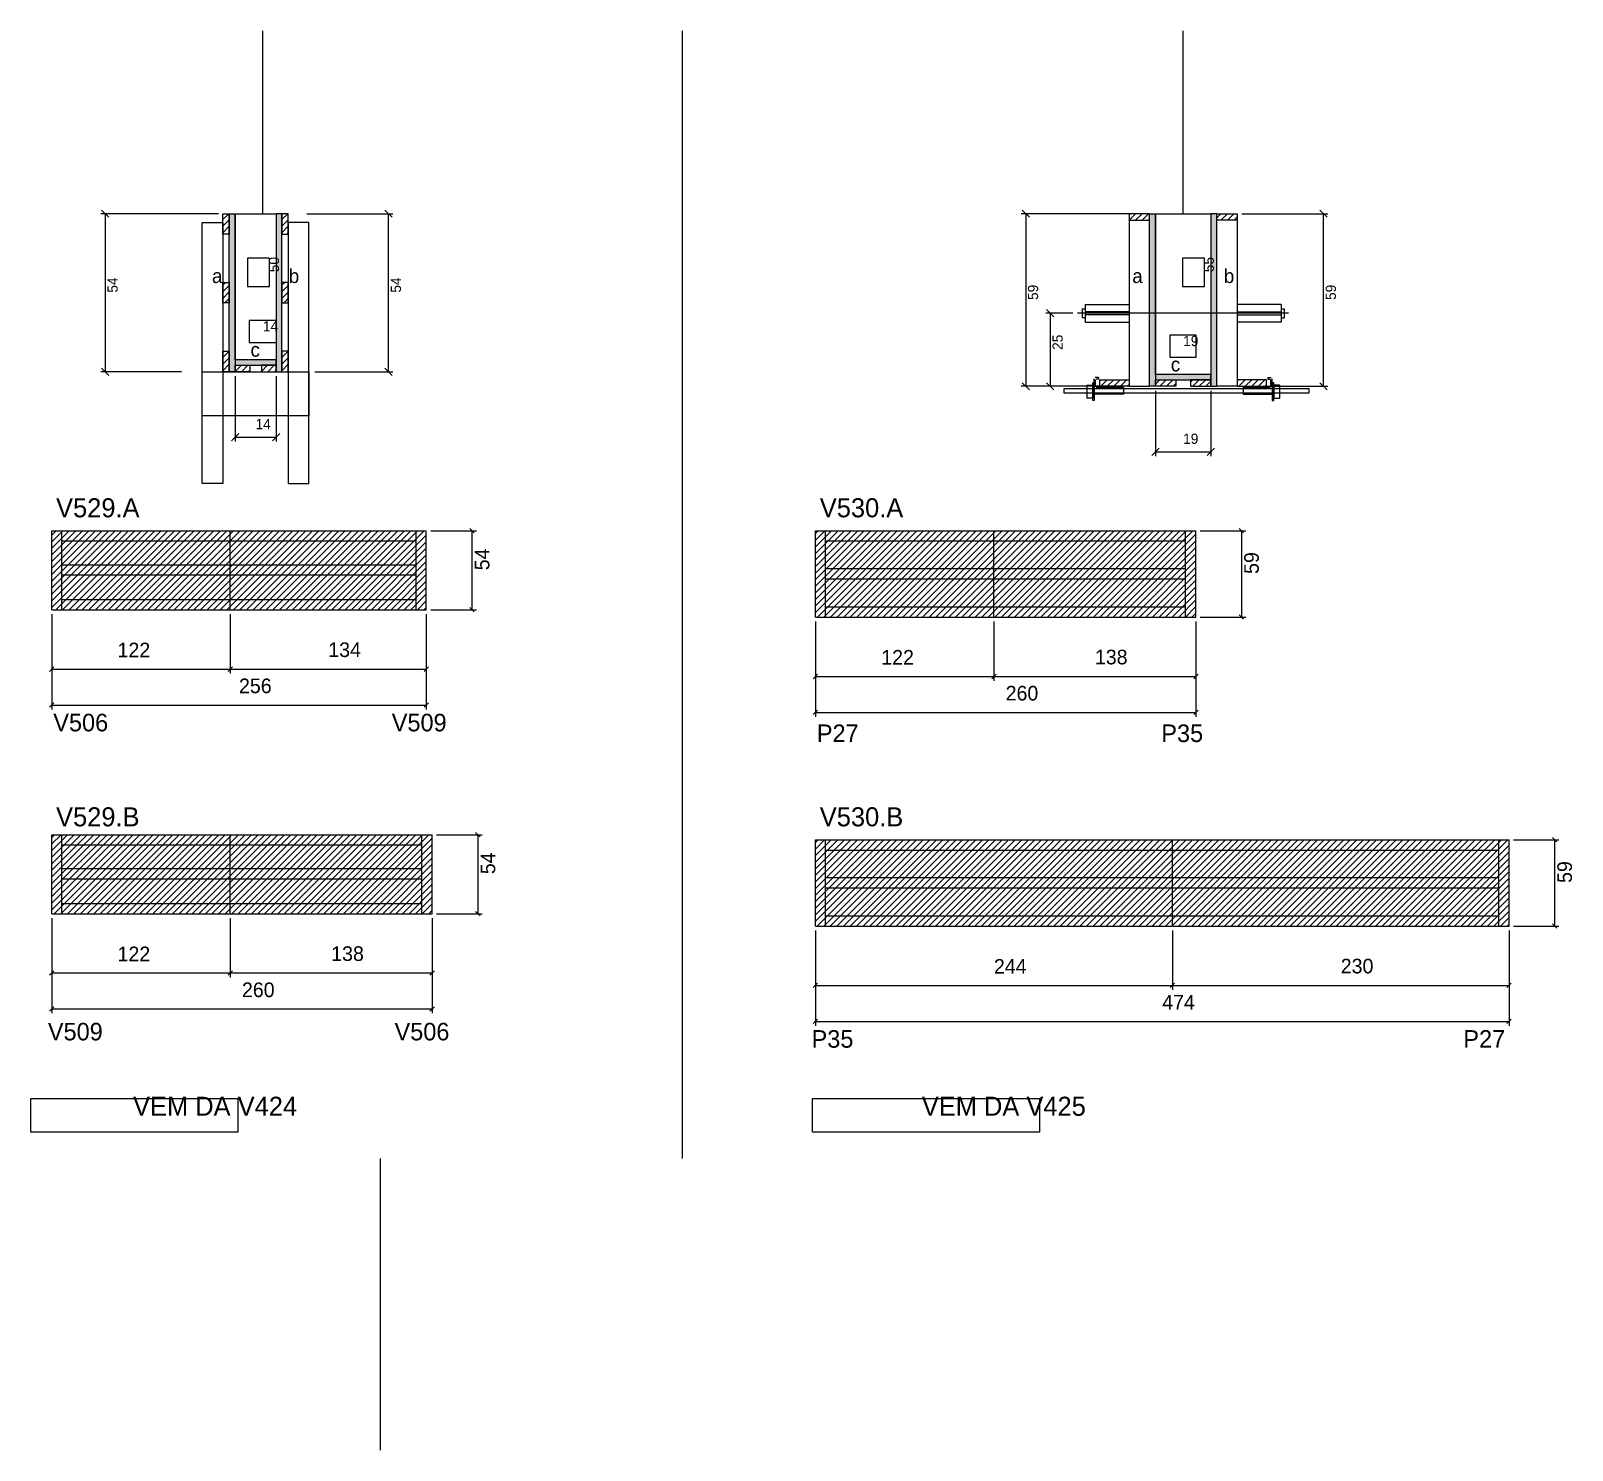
# Model space of a CAD drawing. Header units: metres. Extents: x 6674 to 7728, y 3805 to 4775.
import ezdxf

# ---------------------------------------------------------------- set-up
doc = ezdxf.new("R2010")
doc.units = ezdxf.units.M
for name, color, linetype in [('5', 7, 'Continuous'), ('CONCRETO', 7, 'Continuous'), ('COTA', 7, 'Continuous'), ('Cota Seção (2x)', 7, 'Continuous'), ('detalhes', 7, 'Continuous'), ('Hachura', 7, 'Continuous'), ('Madeira', 7, 'Continuous'), ('Painéis', 7, 'Continuous'), ('presilha', 7, 'Continuous'), ('REAPROVEITAMENTO', 7, 'Continuous'), ('SARR_2.2x7', 7, 'Continuous'), ('SARR_3.5x7', 7, 'Continuous'), ('SARRAFO DE PRESSAO', 7, 'Continuous'), ('SCO-___-LAJ', 7, 'Continuous'), ('TENSOR', 7, 'Continuous'), ('Texto Seção', 7, 'Continuous')]:
    doc.layers.add(name, color=color, linetype=linetype)

msp = doc.modelspace()

# ---------------------------------------------------------------- hatches: boundary and pattern name
at = {"layer": 'Hachura'}
h = msp.add_hatch(dxfattribs=at)
h.set_pattern_fill('ANSI31')
h.paths.add_polyline_path([(6810, 4635.9), (6805.6, 4635.9), (6805.6, 4649.9), (6810, 4649.9), (6810, 4635.9)])
h = msp.add_hatch(color=7, dxfattribs=at)
h.dxf.hatch_style = 1
h.paths.add_polyline_path([(6814, 4649.9), (6810, 4649.9), (6810, 4541.9), (6814, 4541.9), (6814, 4649.9)])
h = msp.add_hatch(color=7, dxfattribs=at)
h.dxf.hatch_style = 1
h.paths.add_polyline_path([(6846, 4649.9), (6842, 4649.9), (6842, 4541.9), (6846, 4541.9), (6846, 4649.9)])
h = msp.add_hatch(dxfattribs=at)
h.set_pattern_fill('ANSI31')
h.paths.add_polyline_path([(6846, 4635.9), (6850.4, 4635.9), (6850.4, 4649.9), (6846, 4649.9), (6846, 4635.9)])
h = msp.add_hatch(dxfattribs=at)
h.set_pattern_fill('ANSI31')
h.paths.add_polyline_path([(7438.9, 4645.5), (7438.9, 4649.9), (7424.9, 4649.9), (7424.9, 4645.5), (7438.9, 4645.5)])
h = msp.add_hatch(color=7, dxfattribs=at)
h.dxf.hatch_style = 1
h.paths.add_polyline_path([(7442.9, 4649.9), (7438.9, 4649.9), (7438.9, 4531.9), (7442.9, 4531.9), (7442.9, 4649.9)])
h = msp.add_hatch(color=7, dxfattribs=at)
h.dxf.hatch_style = 1
h.paths.add_polyline_path([(7484.9, 4649.9), (7480.9, 4649.9), (7480.9, 4531.9), (7484.9, 4531.9), (7484.9, 4649.9)])
h = msp.add_hatch(dxfattribs=at)
h.set_pattern_fill('ANSI31')
h.paths.add_polyline_path([(7484.9, 4645.5), (7484.9, 4649.9), (7498.9, 4649.9), (7498.9, 4645.5), (7484.9, 4645.5)])
h = msp.add_hatch(dxfattribs=at)
h.set_pattern_fill('ANSI31')
h.paths.add_polyline_path([(6810, 4588.9), (6805.6, 4588.9), (6805.6, 4602.9), (6810, 4602.9), (6810, 4588.9)])
h = msp.add_hatch(dxfattribs=at)
h.set_pattern_fill('ANSI31')
h.paths.add_polyline_path([(6846, 4588.9), (6850.4, 4588.9), (6850.4, 4602.9), (6846, 4602.9), (6846, 4588.9)])
h = msp.add_hatch(dxfattribs=at)
h.set_pattern_fill('ANSI31')
h.paths.add_polyline_path([(6810, 4541.9), (6805.6, 4541.9), (6805.6, 4555.9), (6810, 4555.9), (6810, 4541.9)])
h = msp.add_hatch(dxfattribs=at)
h.set_pattern_fill('ANSI31')
h.paths.add_polyline_path([(6846, 4541.9), (6850.4, 4541.9), (6850.4, 4555.9), (6846, 4555.9), (6846, 4541.9)])
h = msp.add_hatch(color=7, dxfattribs=at)
h.dxf.hatch_style = 1
h.paths.add_polyline_path([(6842, 4546.3), (6842, 4549.9), (6814, 4549.9), (6814, 4546.3), (6842, 4546.3)])
h = msp.add_hatch(dxfattribs=at)
h.set_pattern_fill('ANSI31')
h.paths.add_polyline_path([(6814, 4541.9), (6814, 4546.3), (6824, 4546.3), (6824, 4541.9), (6814, 4541.9)])
h = msp.add_hatch(dxfattribs=at)
h.set_pattern_fill('ANSI31')
h.paths.add_polyline_path([(6842, 4541.9), (6842, 4546.3), (6832, 4546.3), (6832, 4541.9), (6842, 4541.9)])
h = msp.add_hatch(color=7, dxfattribs=at)
h.dxf.hatch_style = 1
h.paths.add_polyline_path([(7480.9, 4536.3), (7480.9, 4539.9), (7442.9, 4539.9), (7442.9, 4536.3), (7480.9, 4536.3)])
h = msp.add_hatch(dxfattribs=at)
h.set_pattern_fill('ANSI31')
h.paths.add_polyline_path([(7404.9, 4531.9), (7404.9, 4536.3), (7424.9, 4536.3), (7424.9, 4531.9), (7404.9, 4531.9)])
h = msp.add_hatch(dxfattribs=at)
h.set_pattern_fill('ANSI31')
h.paths.add_polyline_path([(7442.9, 4531.9), (7442.9, 4536.3), (7456.9, 4536.3), (7456.9, 4531.9), (7442.9, 4531.9)])
h = msp.add_hatch(dxfattribs=at)
h.set_pattern_fill('ANSI31')
h.paths.add_polyline_path([(7480.9, 4531.9), (7480.9, 4536.3), (7466.9, 4536.3), (7466.9, 4531.9), (7480.9, 4531.9)])
h = msp.add_hatch(dxfattribs=at)
h.set_pattern_fill('ANSI31')
h.paths.add_polyline_path([(7518.9, 4531.9), (7518.9, 4536.3), (7498.9, 4536.3), (7498.9, 4531.9), (7518.9, 4531.9)])
at = {"layer": 'REAPROVEITAMENTO'}
h = msp.add_hatch(dxfattribs=at)
h.set_pattern_fill('ANSI31')
h.paths.add_polyline_path([(6944.7, 4379.2), (6944.7, 4433.2), (6688.7, 4433.2), (6688.7, 4379.2), (6944.7, 4379.2), (6944.7, 4379.2)])
h = msp.add_hatch(dxfattribs=at)
h.set_pattern_fill('ANSI31')
h.paths.add_polyline_path([(7470.6, 4374.2), (7470.6, 4433.2), (7210.6, 4433.2), (7210.6, 4374.2), (7470.6, 4374.2), (7470.6, 4374.2)])
h = msp.add_hatch(dxfattribs=at)
h.set_pattern_fill('ANSI31')
h.paths.add_polyline_path([(6948.7, 4171.5), (6948.7, 4225.5), (6688.7, 4225.5), (6688.7, 4171.5), (6948.7, 4171.5), (6948.7, 4171.5)])
h = msp.add_hatch(dxfattribs=at)
h.set_pattern_fill('ANSI31')
h.paths.add_polyline_path([(7454.6, 4163), (7454.6, 4222), (7210.6, 4222), (7210.6, 4163), (7454.6, 4163)])
h = msp.add_hatch(dxfattribs=at)
h.set_pattern_fill('ANSI31')
h.paths.add_polyline_path([(7684.6, 4163), (7684.6, 4222), (7454.6, 4222), (7454.6, 4163), (7684.6, 4163), (7684.6, 4163)])

# ---------------------------------------------------------------- linework, layer by layer
at = {"color": 7, "lineweight": 25}
for p, q in [((7392.9, 4584.8), (7392.9, 4578.8)), ((7392.9, 4584.8), (7394.9, 4584.8)), ((7394.9, 4587.8), (7394.9, 4575.8)), ((7394.9, 4587.8), (7424.9, 4587.8)), ((7424.9, 4582.8), (7394.9, 4582.8)), ((7528.9, 4587.8), (7498.9, 4587.8)), ((7498.9, 4582.8), (7528.9, 4582.8)), ((7528.9, 4587.8), (7528.9, 4575.8)), ((7528.9, 4584.8), (7530.9, 4584.8)), ((7530.9, 4584.8), (7530.9, 4578.8)), ((7394.9, 4578.8), (7392.9, 4578.8)), ((7424.9, 4580.8), (7394.9, 4580.8)), ((7394.9, 4575.8), (7424.9, 4575.8)), ((7498.9, 4580.8), (7528.9, 4580.8)), ((7528.9, 4575.8), (7498.9, 4575.8)), ((7528.9, 4578.8), (7530.9, 4578.8))]:
    msp.add_line(p, q, dxfattribs=at)
at = {"layer": 'CONCRETO', "color": 251, "lineweight": 25}
for points in [[(6814, 4649.9), (6814, 4649.9), (6842, 4649.9), (6842, 4621.9), (6842, 4621.9), (6842, 4549.9), (6814, 4549.9), (6814, 4649.9)], [(7442.9, 4649.9), (7442.9, 4649.9), (7480.9, 4649.9), (7480.9, 4621.9), (7480.9, 4621.9), (7480.9, 4539.9), (7442.9, 4539.9), (7442.9, 4649.9)]]:
    msp.add_lwpolyline(points, close=True, dxfattribs=at)
at = {"layer": 'COTA', "color": 241, "lineweight": 25}
msp.add_line((7119.6, 4774.9), (7119.6, 4004.1), dxfattribs=at)
at = {"layer": 'COTA', "color": 4, "lineweight": 25}
for p, q in [((6802.6, 4649.9), (6722.3, 4649.9)), ((6725.3, 4649.9), (6725.3, 4541.9)), ((6863, 4649.9), (6921.9, 4649.9)), ((6918.9, 4541.9), (6918.9, 4649.9)), ((7431.5, 4649.9), (7351.3, 4649.9)), ((7354.3, 4649.9), (7354.3, 4531.9)), ((7501.9, 4649.9), (7560.8, 4649.9)), ((7557.8, 4531.9), (7557.8, 4649.9)), ((7386.6, 4581.8), (7368.1, 4581.8)), ((7371.1, 4581.8), (7371.1, 4531.9)), ((6777.4, 4541.9), (6722.3, 4541.9)), ((6868.6, 4541.9), (6921.9, 4541.9)), ((6814, 4538.9), (6814, 4494.1)), ((6842, 4538.9), (6842, 4494.1)), ((7406.3, 4531.9), (7351.3, 4531.9)), ((7386.6, 4531.9), (7368.1, 4531.9)), ((7517.5, 4531.9), (7560.8, 4531.9)), ((7442.9, 4528.9), (7442.9, 4484.1)), ((7480.9, 4528.9), (7480.9, 4484.1)), ((6814, 4497.1), (6842, 4497.1)), ((7442.9, 4487.1), (7480.9, 4487.1)), ((6947.7, 4433.2), (6978.9, 4433.2)), ((6975.9, 4433.2), (6975.9, 4379.2)), ((7473.6, 4433.2), (7504.7, 4433.2)), ((7501.7, 4433.2), (7501.7, 4374.2)), ((6688.7, 4376.2), (6688.7, 4335.6)), ((6688.7, 4376.2), (6688.7, 4311.1)), ((6810.7, 4376.2), (6810.7, 4335.6)), ((6810.7, 4376.2), (6810.7, 4335.6)), ((6944.7, 4376.2), (6944.7, 4335.6)), ((6944.7, 4376.2), (6944.7, 4311.1)), ((6947.7, 4379.2), (6978.9, 4379.2)), ((7473.6, 4374.2), (7504.7, 4374.2)), ((7210.6, 4371.2), (7210.6, 4330.6)), ((7210.6, 4371.2), (7210.6, 4306.1)), ((7332.6, 4371.2), (7332.6, 4330.6)), ((7332.6, 4371.2), (7332.6, 4330.6)), ((7470.6, 4371.2), (7470.6, 4330.6)), ((7470.6, 4371.2), (7470.6, 4306.1)), ((6688.7, 4338.6), (6810.7, 4338.6)), ((6810.7, 4338.6), (6944.7, 4338.6)), ((7210.6, 4333.6), (7332.6, 4333.6)), ((7332.6, 4333.6), (7470.6, 4333.6)), ((6688.7, 4314.1), (6944.7, 4314.1)), ((7210.6, 4309.1), (7470.6, 4309.1)), ((6951.7, 4225.5), (6982.9, 4225.5)), ((6979.9, 4225.5), (6979.9, 4171.5)), ((7687.6, 4222), (7718.7, 4222)), ((7715.7, 4222), (7715.7, 4163)), ((6951.7, 4171.5), (6982.9, 4171.5)), ((6688.7, 4168.5), (6688.7, 4128)), ((6688.7, 4168.5), (6688.7, 4103.4)), ((6810.7, 4168.5), (6810.7, 4128)), ((6810.7, 4168.5), (6810.7, 4128)), ((6948.7, 4168.5), (6948.7, 4128)), ((6948.7, 4168.5), (6948.7, 4103.4)), ((7687.6, 4163), (7718.7, 4163)), ((7210.6, 4160), (7210.6, 4119.5)), ((7210.6, 4160), (7210.6, 4094.9)), ((7454.6, 4160), (7454.6, 4119.5)), ((7454.6, 4160), (7454.6, 4119.5)), ((7684.6, 4160), (7684.6, 4119.5)), ((7684.6, 4160), (7684.6, 4094.9)), ((6688.7, 4131), (6810.7, 4131)), ((6810.7, 4131), (6948.7, 4131)), ((7210.6, 4122.5), (7454.6, 4122.5)), ((7454.6, 4122.5), (7684.6, 4122.5)), ((6688.7, 4106.4), (6948.7, 4106.4)), ((7210.6, 4097.9), (7684.6, 4097.9))]:
    msp.add_line(p, q, dxfattribs=at)
at = {"layer": 'COTA', "color": 0, "lineweight": 25}
for p, q in [((6977.4, 4431.7), (6974.4, 4434.7)), ((7503.2, 4431.7), (7500.2, 4434.7)), ((6974.4, 4380.7), (6977.4, 4377.7)), ((7500.2, 4375.7), (7503.2, 4372.7)), ((6690.2, 4340.1), (6687.2, 4337.1)), ((6809.2, 4337.1), (6812.2, 4340.1)), ((6812.2, 4340.1), (6809.2, 4337.1)), ((6943.2, 4337.1), (6946.2, 4340.1)), ((7212.1, 4335.1), (7209.1, 4332.1)), ((7331.1, 4332.1), (7334.1, 4335.1)), ((7334.1, 4335.1), (7331.1, 4332.1)), ((7469.1, 4332.1), (7472.1, 4335.1)), ((6690.2, 4315.6), (6687.2, 4312.6)), ((6943.2, 4312.6), (6946.2, 4315.6)), ((7212.1, 4310.6), (7209.1, 4307.6)), ((7469.1, 4307.6), (7472.1, 4310.6)), ((6981.4, 4224), (6978.4, 4227)), ((7717.2, 4220.5), (7714.2, 4223.5)), ((6978.4, 4173), (6981.4, 4170)), ((7714.2, 4164.5), (7717.2, 4161.5)), ((6690.2, 4132.5), (6687.2, 4129.5)), ((6809.2, 4129.5), (6812.2, 4132.5)), ((6812.2, 4132.5), (6809.2, 4129.5)), ((6947.2, 4129.5), (6950.2, 4132.5)), ((7212.1, 4124), (7209.1, 4121)), ((7453.1, 4121), (7456.1, 4124)), ((7456.1, 4124), (7453.1, 4121)), ((7683.1, 4121), (7686.1, 4124)), ((6690.2, 4107.9), (6687.2, 4104.9)), ((6947.2, 4104.9), (6950.2, 4107.9)), ((7212.1, 4099.4), (7209.1, 4096.4)), ((7683.1, 4096.4), (7686.1, 4099.4))]:
    msp.add_line(p, q, dxfattribs=at)
for points in [[(6727.8, 4647.4), (6722.8, 4652.4)], [(6921.4, 4647.4), (6916.4, 4652.4)], [(7356.8, 4647.4), (7351.8, 4652.4)], [(7560.3, 4647.4), (7555.3, 4652.4)], [(7373.6, 4579.3), (7368.6, 4584.3)], [(6722.8, 4544.4), (6727.8, 4539.4)], [(6916.4, 4544.4), (6921.4, 4539.4)], [(7351.8, 4534.4), (7356.8, 4529.4)], [(7368.6, 4534.4), (7373.6, 4529.4)], [(7555.3, 4534.4), (7560.3, 4529.4)], [(6816.5, 4499.6), (6811.5, 4494.6)], [(6839.5, 4494.6), (6844.5, 4499.6)], [(7445.4, 4489.6), (7440.4, 4484.6)], [(7478.4, 4484.6), (7483.4, 4489.6)]]:
    msp.add_lwpolyline(points, dxfattribs=at)
at = {"layer": 'Cota Seção (2x)', "color": 180, "lineweight": 25}
for p, q in [((6837.5, 4619.5), (6822.5, 4619.5)), ((6822.5, 4619.5), (6822.5, 4600.2)), ((6837.5, 4600.2), (6837.5, 4619.5)), ((7476.4, 4619.5), (7461.4, 4619.5)), ((7461.4, 4619.5), (7461.4, 4600.2)), ((7476.4, 4600.2), (7476.4, 4619.5)), ((6822.5, 4600.2), (6837.5, 4600.2)), ((7461.4, 4600.2), (7476.4, 4600.2)), ((6842.3, 4576.9), (6823.7, 4576.9)), ((6823.7, 4576.9), (6823.7, 4561.9)), ((6842.3, 4561.9), (6842.3, 4576.9)), ((6823.7, 4561.9), (6842.3, 4561.9)), ((7470.9, 4566.9), (7452.9, 4566.9)), ((7452.9, 4566.9), (7452.9, 4551.9)), ((7470.9, 4551.9), (7470.9, 4566.9)), ((7452.9, 4551.9), (7470.9, 4551.9))]:
    msp.add_line(p, q, dxfattribs=at)
at = {"layer": 'Madeira', "color": 126, "lineweight": 18}
for points in [[(6810, 4635.9), (6805.6, 4635.9), (6805.6, 4649.9), (6810, 4649.9)], [(6846, 4635.9), (6850.4, 4635.9), (6850.4, 4649.9), (6846, 4649.9)], [(7438.9, 4645.5), (7438.9, 4649.9), (7424.9, 4649.9), (7424.9, 4645.5)], [(7438.9, 4649.9), (7424.9, 4649.9), (7424.9, 4531.9), (7438.9, 4531.9)], [(7484.9, 4645.5), (7484.9, 4649.9), (7498.9, 4649.9), (7498.9, 4645.5)], [(7484.9, 4649.9), (7498.9, 4649.9), (7498.9, 4531.9), (7484.9, 4531.9)], [(6810, 4588.9), (6805.6, 4588.9), (6805.6, 4602.9), (6810, 4602.9)], [(6846, 4588.9), (6850.4, 4588.9), (6850.4, 4602.9), (6846, 4602.9)], [(6810, 4541.9), (6805.6, 4541.9), (6805.6, 4555.9), (6810, 4555.9)], [(6846, 4541.9), (6850.4, 4541.9), (6850.4, 4555.9), (6846, 4555.9)], [(6814, 4541.9), (6814, 4546.3), (6824, 4546.3), (6824, 4541.9)], [(6842, 4541.9), (6842, 4546.3), (6832, 4546.3), (6832, 4541.9)], [(7404.9, 4531.9), (7404.9, 4536.3), (7424.9, 4536.3), (7424.9, 4531.9)], [(7442.9, 4531.9), (7442.9, 4536.3), (7456.9, 4536.3), (7456.9, 4531.9)], [(7480.9, 4531.9), (7480.9, 4536.3), (7466.9, 4536.3), (7466.9, 4531.9)], [(7518.9, 4531.9), (7518.9, 4536.3), (7498.9, 4536.3), (7498.9, 4531.9)]]:
    msp.add_lwpolyline(points, close=True, dxfattribs=at)
at = {"layer": 'Painéis', "color": 200, "lineweight": 25}
for p, q in [((6688.7, 4433.2), (6944.7, 4433.2)), ((6688.7, 4379.2), (6688.7, 4433.2)), ((6810.7, 4379.2), (6810.7, 4433.2)), ((6944.7, 4379.2), (6944.7, 4433.2)), ((7210.6, 4433.2), (7470.6, 4433.2)), ((7210.6, 4374.2), (7210.6, 4433.2)), ((7332.6, 4374.2), (7332.6, 4433.2)), ((7470.6, 4374.2), (7470.6, 4433.2)), ((6688.7, 4379.2), (6944.7, 4379.2)), ((7210.6, 4374.2), (7470.6, 4374.2)), ((6688.7, 4225.5), (6948.7, 4225.5)), ((6688.7, 4171.5), (6688.7, 4225.5)), ((6810.7, 4171.5), (6810.7, 4225.5)), ((6948.7, 4171.5), (6948.7, 4225.5)), ((7210.6, 4222), (7684.6, 4222)), ((7210.6, 4163), (7210.6, 4222)), ((7454.6, 4163), (7454.6, 4222)), ((7684.6, 4163), (7684.6, 4222)), ((6688.7, 4171.5), (6948.7, 4171.5)), ((7210.6, 4163), (7684.6, 4163))]:
    msp.add_line(p, q, dxfattribs=at)
for points in [[(6810, 4649.9), (6814, 4649.9), (6814, 4541.9), (6810, 4541.9)], [(6846, 4649.9), (6842, 4649.9), (6842, 4541.9), (6846, 4541.9)], [(7438.9, 4649.9), (7442.9, 4649.9), (7442.9, 4531.9), (7438.9, 4531.9)], [(7484.9, 4649.9), (7480.9, 4649.9), (7480.9, 4531.9), (7484.9, 4531.9)], [(6842, 4546.3), (6842, 4549.9), (6814, 4549.9), (6814, 4546.3)], [(7480.9, 4536.3), (7480.9, 4539.9), (7442.9, 4539.9), (7442.9, 4536.3)]]:
    msp.add_lwpolyline(points, close=True, dxfattribs=at)
at = {"layer": 'presilha', "color": 1, "lineweight": 25}
for p, q in [((7396.1, 4532.6), (7400.1, 4532.6)), ((7396.1, 4532.6), (7396.1, 4523.9)), ((7400.1, 4534.2), (7401.1, 4534.2)), ((7400.1, 4522.2), (7400.1, 4534.2)), ((7400.1, 4532.6), (7400.1, 4523.9)), ((7401.1, 4531), (7401.1, 4537.1)), ((7401.1, 4534.2), (7401.1, 4522.2)), ((7404.1, 4537.9), (7401.8, 4537.9)), ((7402.1, 4531.6), (7402.1, 4536.5)), ((7404.1, 4536.9), (7402.5, 4536.9)), ((7421.1, 4531.2), (7402.5, 4531.2)), ((7404.1, 4537.9), (7404.1, 4536.9)), ((7421.1, 4531.2), (7421.1, 4526.6)), ((7502.8, 4531.2), (7502.8, 4526.6)), ((7502.8, 4531.2), (7521.4, 4531.2)), ((7519.8, 4537.9), (7519.8, 4536.9)), ((7519.8, 4537.9), (7522, 4537.9)), ((7519.8, 4536.9), (7521.4, 4536.9)), ((7521.8, 4531.6), (7521.8, 4536.5)), ((7522.8, 4531), (7522.8, 4537.1)), ((7523.8, 4534.2), (7522.8, 4534.2)), ((7522.8, 4534.2), (7522.8, 4522.2)), ((7523.8, 4522.2), (7523.8, 4534.2)), ((7527.8, 4532.6), (7523.8, 4532.6)), ((7523.8, 4532.6), (7523.8, 4523.9)), ((7527.8, 4532.6), (7527.8, 4523.9)), ((7400.1, 4523.9), (7396.1, 4523.9)), ((7401.1, 4522.2), (7400.1, 4522.2)), ((7421.1, 4526.6), (7401.1, 4526.6)), ((7502.8, 4526.6), (7522.8, 4526.6)), ((7522.8, 4522.2), (7523.8, 4522.2)), ((7523.8, 4523.9), (7527.8, 4523.9))]:
    msp.add_line(p, q, dxfattribs=at)
at = {"layer": 'SARR_2.2x7', "color": 40, "lineweight": 25}
for p, q in [((6695.7, 4379.2), (6695.7, 4433.2)), ((6695.7, 4426.2), (6810.7, 4426.2)), ((6810.7, 4426.2), (6937.7, 4426.2)), ((6937.7, 4379.2), (6937.7, 4433.2)), ((7217.6, 4374.2), (7217.6, 4433.2)), ((7217.6, 4426.2), (7332.6, 4426.2)), ((7332.6, 4426.2), (7463.6, 4426.2)), ((7463.6, 4374.2), (7463.6, 4433.2)), ((6695.7, 4410), (6810.7, 4410)), ((6695.7, 4403), (6810.7, 4403)), ((6810.7, 4410), (6937.7, 4410)), ((6810.7, 4403), (6937.7, 4403)), ((7217.6, 4407.3), (7332.6, 4407.3)), ((7332.6, 4407.3), (7463.6, 4407.3)), ((7217.6, 4400.3), (7332.6, 4400.3)), ((7332.6, 4400.3), (7463.6, 4400.3)), ((6695.7, 4386.2), (6810.7, 4386.2)), ((6810.7, 4386.2), (6937.7, 4386.2)), ((7217.6, 4381.2), (7332.6, 4381.2)), ((7332.6, 4381.2), (7463.6, 4381.2)), ((6695.7, 4171.5), (6695.7, 4225.5)), ((6941.7, 4171.5), (6941.7, 4225.5)), ((6695.7, 4218.5), (6810.7, 4218.5)), ((6810.7, 4218.5), (6941.7, 4218.5)), ((7217.6, 4163), (7217.6, 4222)), ((7217.6, 4215), (7454.6, 4215)), ((7454.6, 4215), (7677.6, 4215)), ((7677.6, 4163), (7677.6, 4222)), ((6695.7, 4202.3), (6810.7, 4202.3)), ((6695.7, 4195.3), (6810.7, 4195.3)), ((6810.7, 4202.3), (6941.7, 4202.3)), ((6810.7, 4195.3), (6941.7, 4195.3)), ((7217.6, 4196.2), (7454.6, 4196.2)), ((7454.6, 4196.2), (7677.6, 4196.2)), ((7217.6, 4189.2), (7454.6, 4189.2)), ((7454.6, 4189.2), (7677.6, 4189.2)), ((6695.7, 4178.5), (6810.7, 4178.5)), ((6810.7, 4178.5), (6941.7, 4178.5)), ((7217.6, 4170), (7454.6, 4170)), ((7454.6, 4170), (7677.6, 4170))]:
    msp.add_line(p, q, dxfattribs=at)
at = {"layer": 'SARR_3.5x7', "color": 81, "lineweight": 25}
for points in [[(6791.6, 4643.9), (6805.6, 4643.9), (6805.6, 4465.4), (6791.6, 4465.4)], [(6864.4, 4643.9), (6850.4, 4643.9), (6850.4, 4465.4), (6864.4, 4465.4)], [(6791.6, 4541.9), (6864.4, 4541.9), (6864.4, 4511.8), (6791.6, 4511.8)]]:
    msp.add_lwpolyline(points, close=True, dxfattribs=at)
at = {"layer": 'SARRAFO DE PRESSAO', "color": 30, "lineweight": 9}
msp.add_line((6913.3, 3804.9), (6913.3, 4004.1), dxfattribs=at)
at = {"layer": 'SCO-___-LAJ', "color": 1, "lineweight": 0}
msp.add_lwpolyline([(7380.5, 4530.5), (7547.8, 4530.5), (7547.8, 4527.3), (7380.5, 4527.3)], close=True, dxfattribs=at)
at = {"layer": 'TENSOR', "color": 3, "lineweight": 25}
msp.add_line((7533.9, 4581.8), (7389.6, 4581.8), dxfattribs=at)
at = {"layer": 'Texto Seção', "color": 252, "lineweight": 15}
for p, q in [((6833, 4649.9), (6833, 4774.9)), ((7461.9, 4649.9), (7461.9, 4774.9))]:
    msp.add_line(p, q, dxfattribs=at)
at = {"layer": 'Texto Seção', "color": 7, "lineweight": 15}
for points in [[(6674.4, 4045.3), (6815.9, 4045.3), (6815.9, 4022.1), (6674.4, 4022.1)], [(7208.5, 4045.3), (7363.8, 4045.3), (7363.8, 4022.1), (7208.5, 4022.1)]]:
    msp.add_lwpolyline(points, close=True, dxfattribs=at)

# ---------------------------------------------------------------- texts
at = {"layer": '5', "color": 5, "lineweight": 25}
for s, p in [('V506', (6689.8, 4296.1)), ('V509', (6921.1, 4296.1)), ('P27', (7211.6, 4288.8)), ('P35', (7447, 4288.8)), ('V509', (6686.1, 4084.9)), ('V506', (6923, 4084.9)), ('P35', (7208, 4079.9)), ('P27', (7653.4, 4079.9))]:
    msp.add_text(s, height=12, rotation=0, dxfattribs=at).set_placement(p)
at = {"layer": 'COTA', "color": 1, "lineweight": 25}
for s, p in [('54', (6733.8, 4595.9)), ('54', (6927.4, 4595.9)), ('59', (7362.8, 4590.9)), ('59', (7566.3, 4590.9)), ('25', (7379.6, 4556.8))]:
    msp.add_text(s, height=7, rotation=90, dxfattribs=at).set_placement(p)
for s, p in [('14', (6828, 4502.6)), ('19', (7461.9, 4492.6))]:
    msp.add_text(s, height=7, dxfattribs=at).set_placement(p)
at = {"layer": 'COTA', "color": 240, "lineweight": 25}
for s, p in [('54', (6987.8, 4406.2)), ('59', (7513.6, 4403.7)), ('54', (6991.8, 4198.5)), ('59', (7727.6, 4192.5))]:
    msp.add_text(s, height=10, rotation=90, dxfattribs=at).set_placement(p)
for s, p in [('122', (6733.7, 4346.7)), ('134', (6877.7, 4346.9)), ('122', (7255.6, 4341.7)), ('138', (7401.6, 4341.9)), ('256', (6816.7, 4322.2)), ('260', (7340.6, 4317.2)), ('122', (6733.7, 4139)), ('138', (6879.7, 4139.2)), ('244', (7332.6, 4130.5)), ('230', (7569.6, 4130.7)), ('260', (6818.7, 4114.5)), ('474', (7447.6, 4106))]:
    msp.add_text(s, height=10, dxfattribs=at).set_placement(p)
at = {"layer": 'Cota Seção (2x)', "color": 1, "lineweight": 25}
for s, p in [('50', (6844, 4609.9)), ('55', (7482.9, 4609.9))]:
    msp.add_text(s, height=7, rotation=90, dxfattribs=at).set_placement(p)
for s, p in [('14', (6833, 4569.4)), ('19', (7461.9, 4559.4))]:
    msp.add_text(s, height=7, dxfattribs=at).set_placement(p)
at = {"layer": 'detalhes', "color": 4, "lineweight": 25}
for s, p in [('a', (6798.2, 4602.5)), ('b', (6850.7, 4602.5)), ('a', (7427.1, 4602.5)), ('b', (7489.7, 4602.5)), ('c', (6824.6, 4552.1)), ('c', (7453.5, 4542.1))]:
    msp.add_text(s, height=9.6, dxfattribs=at).set_placement(p)
at = {"layer": 'Texto Seção', "color": 7, "lineweight": 15}
for s, p in [('V529.A', (6691.7, 4442.4)), ('V530.A', (7213.6, 4442.4)), ('V529.B', (6691.7, 4231.2)), ('V530.B', (7213.6, 4231.2)), ('VEM DA V424', (6744.3, 4033.4)), ('VEM DA V425', (7283.3, 4033.4))]:
    msp.add_text(s, height=13, dxfattribs=at).set_placement(p)

doc.saveas('drawing.dxf')
